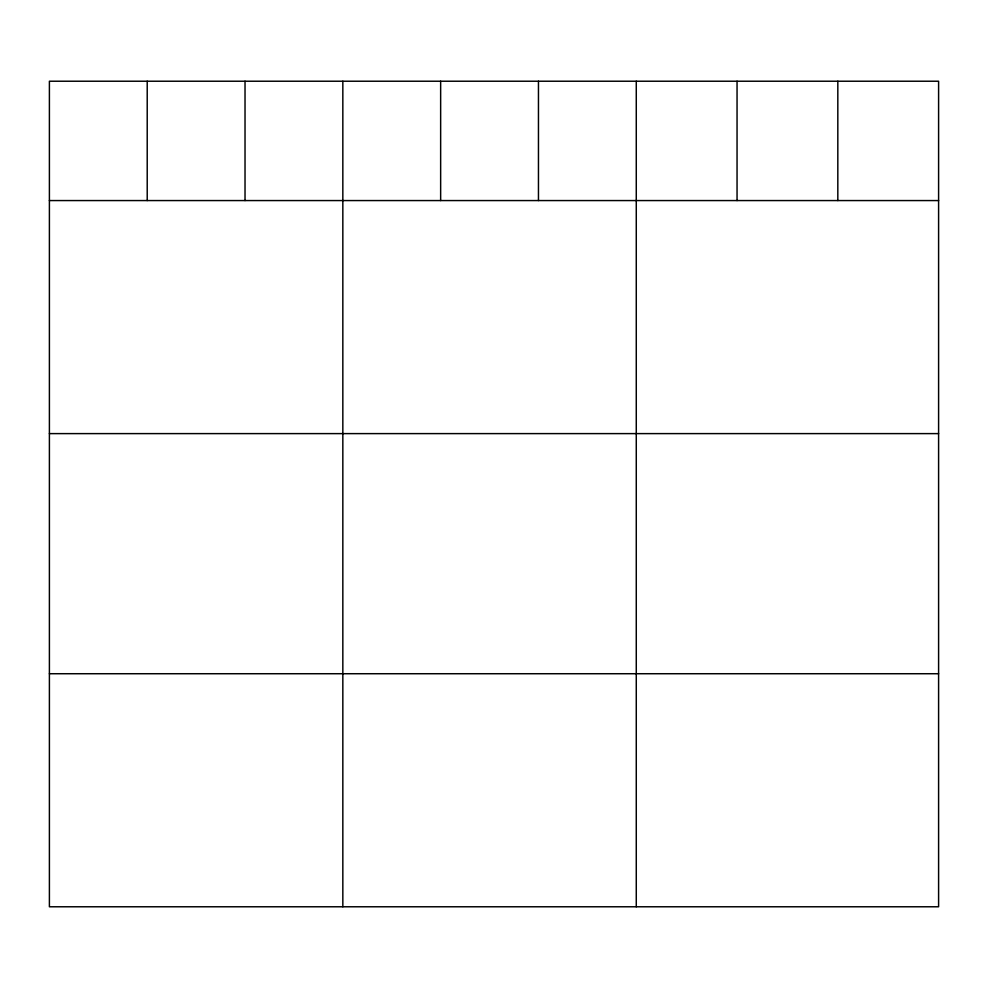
<?xml version="1.0" encoding="UTF-8"?>
<svg xmlns="http://www.w3.org/2000/svg" width="988" height="988" viewBox="0 0 988 988"><rect width="100%" height="100%" fill="white"/><g stroke="black" fill="none" stroke-linecap="round" stroke-linejoin="round"><path stroke-width="1.48" d="M938.6 200.564L938.6 906.774L49.4 906.774L49.4 81.226L938.6 81.226L938.6 200.564L49.4 200.564M49.4 433.609L938.6 433.609M49.4 673.73L938.6 673.73M837.824 81.226L837.824 200.564M737.048 81.226L737.048 200.564M636.272 81.226L636.272 906.774M538.46 81.226L538.46 200.564M440.648 81.226L440.648 200.564M342.836 81.226L342.836 906.774M245.024 81.226L245.024 200.564M147.212 81.226L147.212 200.564"/></g></svg>
